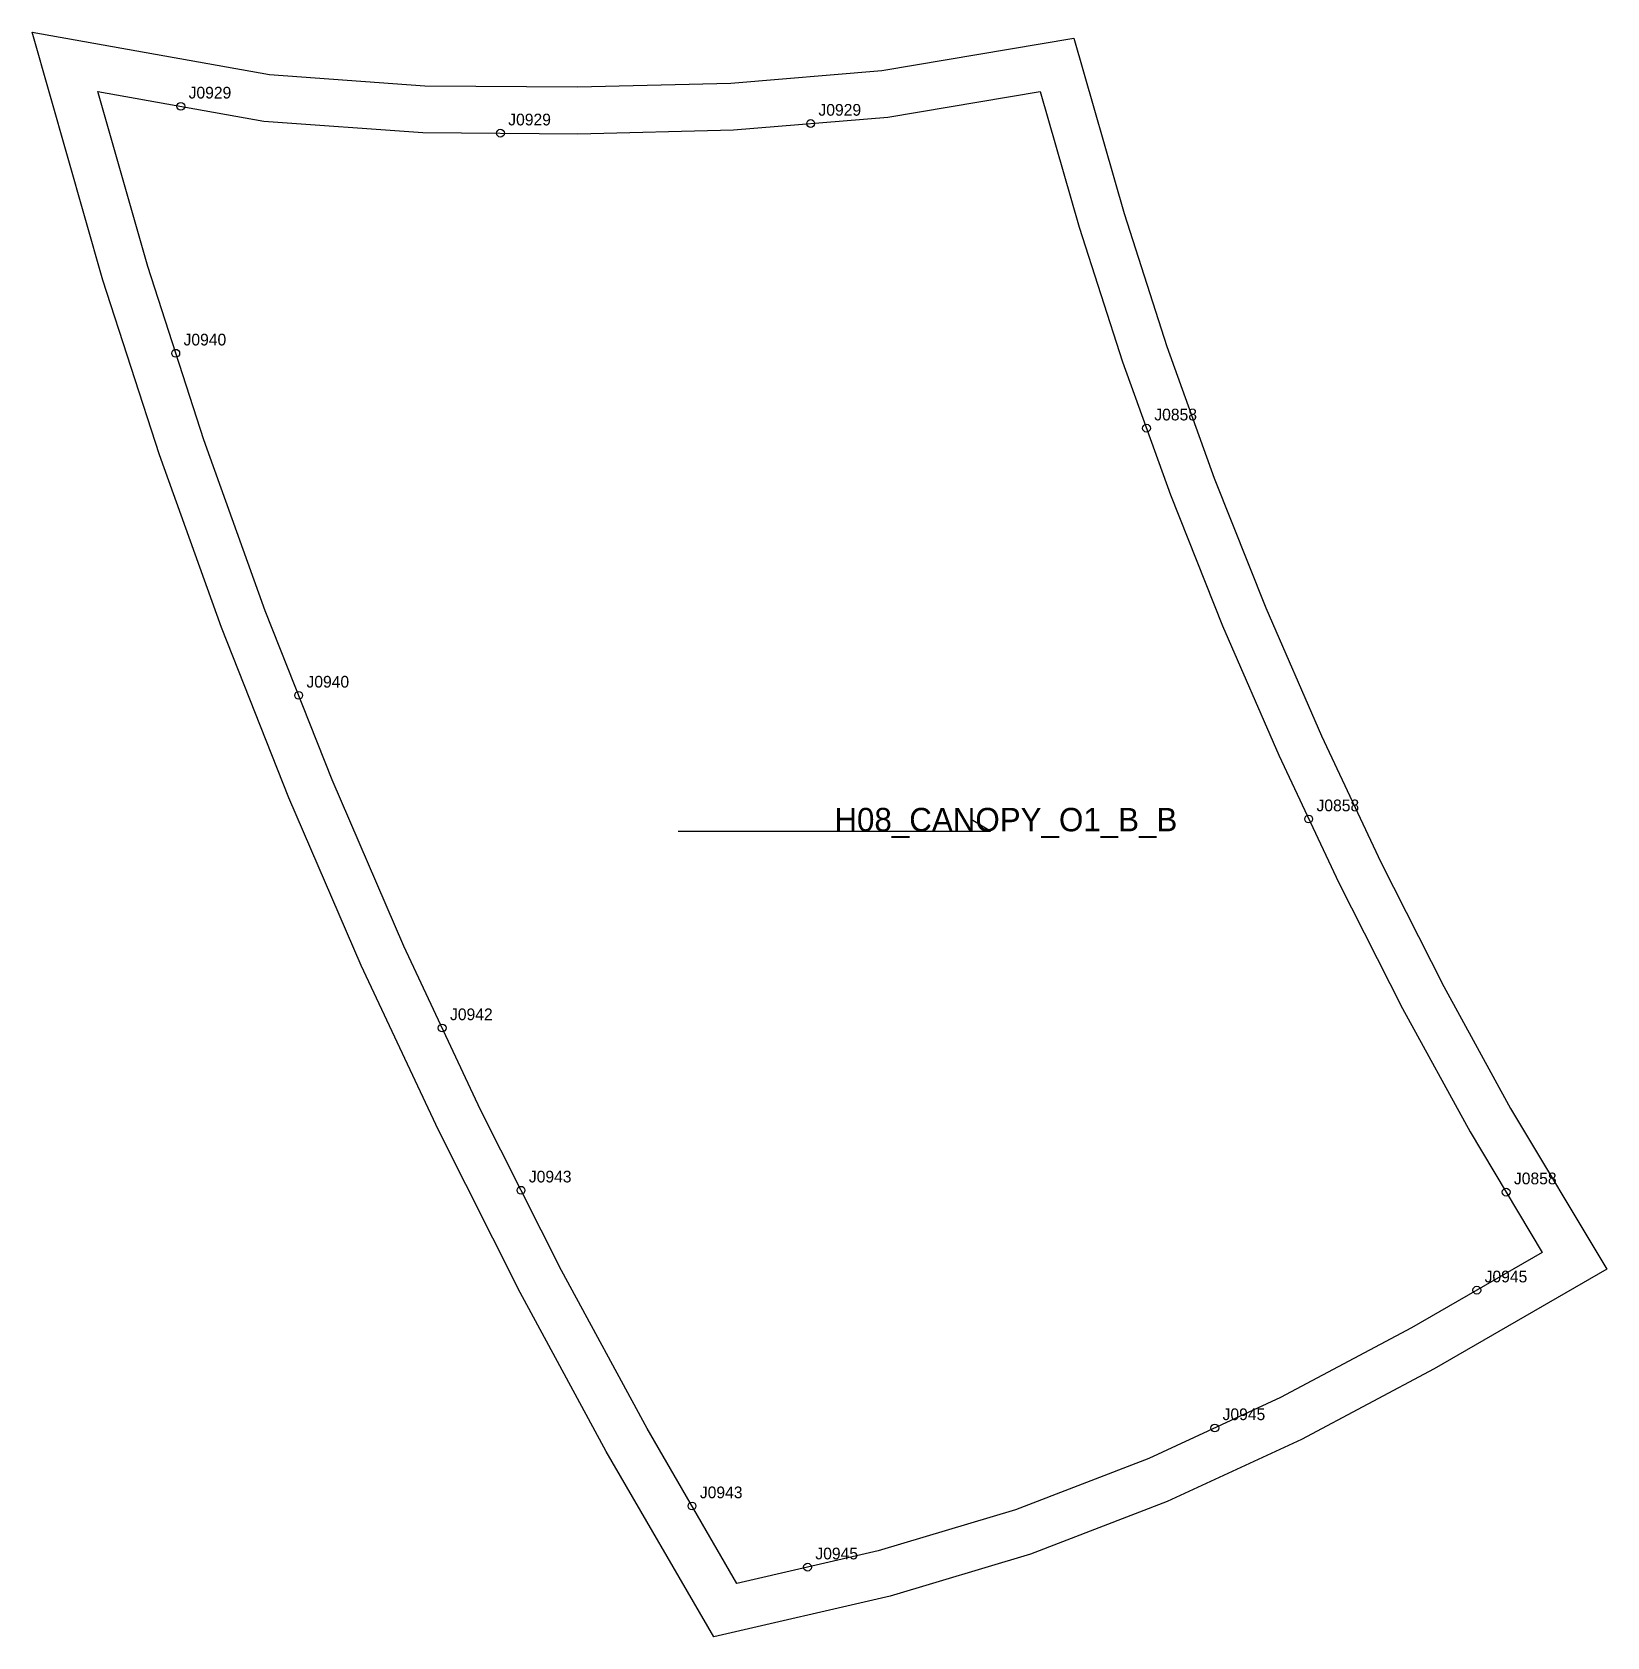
# Model space of a CAD drawing. Header units: millimetres. Extents: x -17 to 387, y -396 to 15.
import ezdxf

# ---------------------------------------------------------------- set-up
doc = ezdxf.new("R2010")
doc.units = ezdxf.units.MM
for name, color, linetype in [('CUT', 1, 'Continuous'), ('GRAIN', 3, 'Continuous'), ('LABEL', 7, 'Continuous'), ('NOTCH', 2, 'Continuous'), ('SEW', 5, 'Continuous')]:
    doc.layers.add(name, color=color, linetype=linetype)

msp = doc.modelspace()

# ---------------------------------------------------------------- linework, layer by layer
at = {"layer": 'CUT'}
msp.add_lwpolyline([(-16.82, 15.2), (44.04, 4.31), (83.78, 1.46), (122.92, 1.14), (162.18, 2.12), (200.9, 5.35), (250.04, 13.61), (262.9, -31.31), (273.89, -65.38), (286.01, -99.05), (299.23, -132.3), (313.46, -165.12), (328.67, -197.48), (344.83, -229.32), (361.94, -260.56), (386.6, -301.71), (342.35, -327.27), (308.36, -345.3), (273.96, -361.26), (238.98, -374.73), (202.98, -385.48), (157.81, -395.91), (130.26, -348.43), (108.2, -307.65), (87.25, -266.13), (67.48, -223.88), (48.94, -180.93), (31.69, -137.33), (15.79, -93.13), (1.33, -48.37), (-16.82, 15.2)], close=True, dxfattribs=at)
at = {"layer": 'GRAIN'}
for p, q in [((228.7, -189.54), (223.7, -186.54)), ((148.7, -189.54), (228.7, -189.54))]:
    msp.add_line(p, q, dxfattribs=at)
at = {"layer": 'NOTCH'}
for centre in [(21.28, -3.81), (182.62, -8.22), (103.16, -10.7), (19.98, -67.07), (268.66, -86.28), (51.47, -154.72), (310.21, -186.4), (88.24, -239.92), (108.44, -281.49), (360.78, -281.97), (353.28, -307.09), (286.15, -342.38), (152.24, -362.39), (181.83, -378.05)]:
    msp.add_circle(centre, 1, dxfattribs=at)
at = {"layer": 'SEW'}
msp.add_lwpolyline([(0, 0), (42.55, -7.62), (83.3, -10.54), (123.02, -10.86), (162.83, -9.87), (202.4, -6.57), (241.45, 0), (251.42, -34.81), (262.53, -69.25), (274.79, -103.3), (288.14, -136.91), (302.52, -170.06), (317.89, -202.74), (334.21, -234.92), (351.53, -266.53), (370.04, -297.41), (336.53, -316.77), (303.02, -334.55), (269.27, -350.21), (235.11, -363.36), (199.91, -373.87), (163.74, -382.23), (140.73, -342.56), (118.83, -302.09), (98.05, -260.88), (78.42, -218.95), (60.03, -176.34), (42.91, -133.1), (27.15, -89.26), (12.81, -44.88)], close=True, dxfattribs=at)

# ---------------------------------------------------------------- texts
at = {"layer": 'LABEL'}
for s, height, p in [('J0929', 3, (23.28, -1.81)), ('J0929', 3, (184.62, -6.22)), ('J0929', 3, (105.16, -8.7)), ('J0940', 3, (21.98, -65.07)), ('J0858', 3, (270.66, -84.28)), ('J0940', 3, (53.47, -152.72)), ('H08_CANOPY_O1_B_B', 6, (188.7, -189.54)), ('J0858', 3, (312.21, -184.4)), ('J0942', 3, (90.24, -237.92)), ('J0943', 3, (110.44, -279.49)), ('J0858', 3, (362.78, -279.97)), ('J0945', 3, (355.28, -305.09)), ('J0945', 3, (288.15, -340.38)), ('J0943', 3, (154.24, -360.39)), ('J0945', 3, (183.83, -376.05))]:
    msp.add_text(s, height=height, dxfattribs=at).set_placement(p)

doc.saveas('drawing.dxf')
